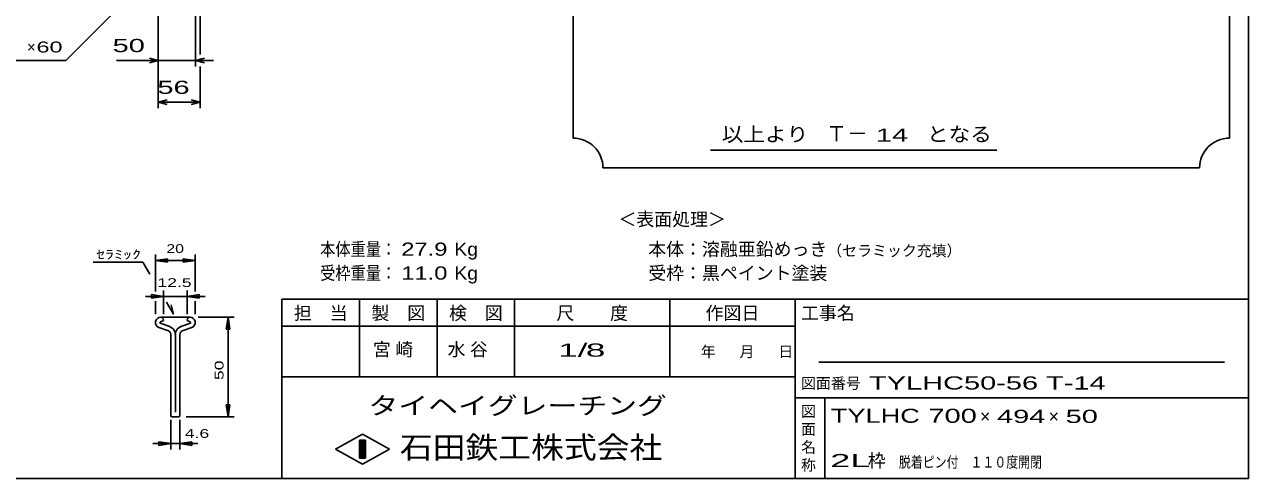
# Model space of a CAD drawing. Units: millimetres, scale not verified. Extents: x -1456 to 1389, y -1026 to 839.
# Drawn here: x -252 to 1389, y -921 to -313 of the extents above; entities that cross this region are included whole.
import ezdxf
from ezdxf.enums import TextEntityAlignment as Align

# ---------------------------------------------------------------- set-up
doc = ezdxf.new("R2010")
doc.units = ezdxf.units.MM
doc.header["$LTSCALE"] = 8
for name, color, linetype, lineweight in [('0_2', 150, 'Continuous', 25), ('22', 2, 'Continuous', 25), ('32', 4, 'Continuous', 25)]:
    doc.layers.add(name, color=color, linetype=linetype, lineweight=lineweight)
doc.styles.add('ベクトル', font='')
doc.styles.get('ベクトル').set_extended_font_data('ベクトル')

msp = doc.modelspace()

# ---------------------------------------------------------------- linework, layer by layer
at = {"layer": '0_2'}
for p, q in [((1388.8, 838.8), (1388.8, -921.2)), ((1388.8, -681.2), (92.8, -681.2)), ((92.8, -681.2), (92.8, -921.2)), ((196.8, -681.2), (196.8, -785.2)), ((300.8, -785.2), (300.8, -681.2)), ((404.8, -681.2), (404.8, -785.2)), ((612.8, -785.2), (612.8, -681.2)), ((780.8, -681.2), (780.8, -921.2)), ((780.8, -717.2), (92.8, -717.2)), ((1356.8, -765.2), (812.8, -765.2)), ((92.8, -785.2), (780.8, -785.2)), ((780.8, -813.2), (1388.8, -813.2)), ((820.8, -921.2), (820.8, -813.2)), ((164.8, -882), (200.8, -862)), ((200.8, -862), (236.8, -882)), ((200.8, -902), (164.8, -882)), ((196.8, -870), (204.8, -870)), ((196.8, -894), (196.8, -870)), ((196.8, -870), (198.4, -870)), ((198.4, -870), (198.4, -894)), ((200, -894), (200, -870)), ((200, -870), (201.6, -870)), ((236.8, -882), (200.8, -902)), ((201.6, -870), (201.6, -894)), ((203.2, -894), (203.2, -870)), ((203.2, -870), (204.8, -870)), ((204.8, -870), (204.8, -894)), ((204.8, -870), (204.8, -894)), ((204.8, -894), (196.8, -894)), ((198.4, -894), (200, -894)), ((201.6, -894), (203.2, -894)), ((1388.8, -921.2), (-1379.2, -921.2))]:
    msp.add_line(p, q, dxfattribs=at)
at = {"layer": '22', "color": 4}
for p, q in [((483.2, 774.8), (483.2, -465.2)), ((1363.2, -465.2), (1363.2, 774.8)), ((-197, -361.2), (-77, -241.2)), ((-73, -369.2), (-73, -241.2)), ((-73, -425.2), (-73, -241.2)), ((-23, -369.2), (-23, -252.6)), ((-17, -353.2), (-17, -252.6)), ((-73, -361.2), (-85, -358)), ((-23, -361.2), (-11, -358)), ((-357, -361.2), (-197, -361.2)), ((-129, -361.2), (-73, -361.2)), ((-85, -364.4), (-73, -361.2)), ((-73, -361.2), (-23, -361.2)), ((-11, -364.4), (-23, -361.2)), ((-23, -361.2), (1, -361.2)), ((-17, -425.2), (-17, -369.2)), ((-73, -417.2), (-61, -414)), ((-61, -420.4), (-73, -417.2)), ((-73, -417.2), (-17, -417.2)), ((-17, -417.2), (-29, -414)), ((-29, -420.4), (-17, -417.2)), ((667.2, -481.2), (1051.2, -481.2)), ((523.2, -505.2), (1323.2, -505.2))]:
    msp.add_line(p, q, dxfattribs=at)
for centre, start, end in [((483.2, -505.2), 0, 90), ((1363.2, -505.2), 90, 180)]:
    msp.add_arc(centre, 40, start, end, dxfattribs=at)
at = {"layer": '32'}
for p, q in [((-76.8, -670.8), (-76.8, -621.2)), ((-23.467, -670.8), (-23.467, -621.2)), ((-160.267, -631.6), (-93.6, -631.6)), ((-84.267, -647.6), (-93.6, -631.6)), ((-76.8, -629.2), (-60.8, -626.8)), ((-60.8, -631.6), (-76.8, -629.2)), ((-76.8, -629.2), (-23.467, -629.2)), ((-60.8, -631.6), (-60.8, -626.8)), ((-23.467, -629.2), (-39.467, -626.8)), ((-39.467, -631.6), (-39.467, -626.8)), ((-39.467, -631.6), (-23.467, -629.2)), ((-66.133, -701.2), (-66.133, -669.2)), ((-34.133, -669.2), (-34.133, -701.2)), ((-66.133, -677.2), (-90.133, -677.2)), ((-66.133, -677.2), (-82.133, -674.8)), ((-82.133, -674.8), (-82.133, -679.6)), ((-82.133, -679.6), (-66.133, -677.2)), ((-76.8, -701.2), (-76.8, -683.6)), ((-66.133, -677.2), (-34.133, -677.2)), ((-52.8, -701.2), (-62.133, -685.2)), ((-52.8, -701.2), (-55.733, -688.667)), ((-34.133, -677.2), (-18.133, -674.8)), ((-18.133, -679.6), (-34.133, -677.2)), ((-34.133, -677.2), (-10.133, -677.2)), ((-23.467, -701.2), (-23.467, -683.6)), ((-18.133, -674.8), (-18.133, -679.6)), ((-68.56, -705.2), (-31.093, -705.2)), ((-19.467, -705.2), (28.533, -705.2)), ((18.133, -721.2), (20.533, -705.2)), ((22.933, -721.2), (20.533, -705.2)), ((20.533, -838.534), (20.533, -705.2)), ((-72.477, -719.012), (-59.49, -723.572)), ((-58.93, -717.275), (-70.45, -713.222)), ((-70.027, -711.367), (-66.187, -709.5)), ((-66.187, -709.5), (-66.187, -708.887)), ((-29.871, -713.222), (-41.391, -717.275)), ((-40.832, -723.572), (-27.845, -719.012)), ((-34.135, -708.887), (-34.135, -709.5)), ((-34.135, -709.5), (-30.295, -711.367)), ((18.133, -721.2), (22.933, -721.2)), ((-56.294, -728.111), (-56.294, -836.698)), ((-50.133, -832.427), (-50.133, -728.24)), ((-44.027, -836.698), (-44.027, -728.111)), ((20.533, -838.534), (18.133, -822.534)), ((18.133, -822.534), (22.933, -822.534)), ((22.933, -822.534), (20.533, -838.534)), ((-56.267, -882.534), (-56.267, -842.534)), ((-54.427, -838.565), (-45.894, -838.565)), ((-44, -882.534), (-44, -842.534)), ((-35.467, -838.534), (28.533, -838.534)), ((-80.267, -874.534), (-56.267, -874.534)), ((-56.267, -874.534), (-72.267, -872.134)), ((-72.267, -876.934), (-72.267, -872.134)), ((-72.267, -876.934), (-56.267, -874.534)), ((-56.267, -874.534), (-44, -874.534)), ((-44, -874.534), (-28, -872.134)), ((-28, -876.934), (-44, -874.534)), ((-44, -874.534), (-20, -874.534)), ((-28, -876.934), (-28, -872.134))]:
    msp.add_line(p, q, dxfattribs=at)
for centre, radius, start, end in [((-69.627, -712.4), 7.2, 90.98, 246.68), ((-70.05, -709.056), 3.867, 2.5, 85.55), ((-30.272, -709.056), 3.867, 94.45, 177.5), ((-30.695, -712.4), 7.2, 293.32, 89.02002), ((-69.586, -712.444), 1.173, 111.91, 222.33), ((-62.373, -729.049), 12.267, 3.78, 73.7), ((-37.948, -729.049), 12.267, 106.3, 176.22), ((-30.736, -712.444), 1.173, 317.67, 68.08999), ((-61.09, -728.105), 4.8, 0, 70.58), ((-39.232, -728.105), 4.8, 109.42, 180), ((-54.427, -836.698), 1.867, 180, 270), ((-45.894, -836.698), 1.867, 270, 0)]:
    msp.add_arc(centre, radius, start, end, dxfattribs=at)

# ---------------------------------------------------------------- texts
at = {"layer": '0_2', "style": 'ベクトル'}
for s, height, p in [('担\u3000当', 17.6, (108.8, -699.6)), ('製\u3000図', 17.6, (212.8, -699.6)), ('検\u3000図', 17.6, (316.8, -699.6)), ('尺\u3000\u3000度', 17.6, (460.8, -699.6)), ('作図日', 17.6, (660.8, -699.6)), ('工事名', 17.6, (788.8, -699.6)), ('年', 14.66, (654.4, -751.2)), ('月', 14.66, (706.4, -751.2)), ('日', 14.66, (758.4, -751.2)), ('図面番号', 14.66, (788.8, -793.6)), ('図', 14.66, (788.8, -831.2)), ('面', 14.66, (788.8, -855.2)), ('名', 14.66, (788.8, -879.2)), ('称', 14.66, (788.8, -903.2))]:
    msp.add_text(s, height=height, dxfattribs=at).set_placement(p, align=Align.MIDDLE_LEFT)
at = {"layer": '0_2', "color": 222, "style": 'ベクトル'}
for s, height, width, p in [('タイヘイグレーチング', 23.46, 1.25, (208.8, -823.6)), ('石田鉄工株式会社', 29.33, 1.1, (250.8, -879.6))]:
    msp.add_text(s, height=height, dxfattribs=dict(at, width=width)).set_placement(p, align=Align.MIDDLE_LEFT)
at = {"layer": '22', "style": 'ベクトル'}
for s, height, p in [('×', 14.66, (-249, -343.2)), ('Ｔ－', 20.53, (822.4, -459.2)), ('＜表面処理＞', 17.6, (544, -574)), ('本体：', 17.6, (584, -614)), ('溶融亜鉛めっき', 17.6, (656, -614)), ('（セラミック充填）', 14.66, (824, -616)), ('受枠：', 17.6, (584, -646)), ('黒ペイント塗装', 17.6, (656, -646)), ('×', 17.6, (1028.8, -838)), ('×', 17.6, (1120.8, -838)), ('枠', 17.6, (878.4, -897.2))]:
    msp.add_text(s, height=height, dxfattribs=at).set_placement(p, align=Align.MIDDLE_LEFT)
for s, height, width, p in [(' 60 ', 14.66, 1.6, (-245, -343.2)), (' 50 ', 17.6, 1.65, (-145, -341.2)), (' 56 ', 17.6, 1.65, (-85, -397.2)), ('以上より\u3000', 19.35, 1.1, (682.4, -460)), (' 14 ', 17.6, 1.65, (878.4, -461.2)), ('となる', 19.35, 1.1, (957.6, -460)), ('本体重量：', 17.6, 0.85, (144, -614)), (' 27.9', 17.6, 1.35, (244, -614)), ('Kg', 17.6, 1.1, (324, -614)), ('受枠重量：', 17.6, 0.85, (144, -646)), (' 11.0', 17.6, 1.35, (244, -646)), ('Kg', 17.6, 1.1, (324, -646)), ('1/', 17.6, 2, (463.2, -749.2)), (' 8 ', 17.6, 2, (487.2, -749.2)), ('TYLHC50-56 T-14          ', 17.6, 1.65, (880, -793.2)), ('TYLHC', 18.77, 1.45, (828.8, -837.2)), (' 700 ', 18.77, 1.55, (948.8, -837.2)), (' 494 ', 17.6, 1.65, (1040.8, -838)), (' 50 ', 17.6, 1.65, (1132.8, -838)), ('2L', 17.6, 2.05, (828, -897.2)), ('脱着', 14.66, 0.8, (920, -899.2)), ('ピン付', 14.66, 0.8, (952, -899.2)), ('\u3000１１０度開閉', 14.66, 0.8, (1000, -899.2))]:
    msp.add_text(s, height=height, dxfattribs=dict(at, width=width)).set_placement(p, align=Align.MIDDLE_LEFT)
at = {"layer": '22', "char_height": 17.6, "attachment_point": 4, "style": 'ベクトル'}
for s, insert in [('\\T1.25;宮崎\u3000', (214.8, -749.2)), ('\\T1.25;水谷\u3000', (314.8, -749.2))]:
    msp.add_mtext(s, dxfattribs=dict(at, insert=insert))
at = {"layer": '32', "color": 2, "style": 'ベクトル'}
for s, width, p in [('20', 1.35, (-62.133, -613.2)), ('ｾﾗﾐｯｸ', 1.5, (-156.267, -621.2)), ('12.5', 1.5, (-74.133, -658.8)), (' 4.6 ', 1.5, (-44, -860.934))]:
    msp.add_text(s, height=11.73, dxfattribs=dict(at, width=width)).set_placement(p, align=Align.MIDDLE_LEFT)
at = {"layer": '32', "color": 2, "style": 'ベクトル', "width": 1.5}
msp.add_text(' 50 ', height=11.73, rotation=90, dxfattribs=at).set_placement((8.533, -795.867), align=Align.MIDDLE_LEFT)

doc.saveas('drawing.dxf')
